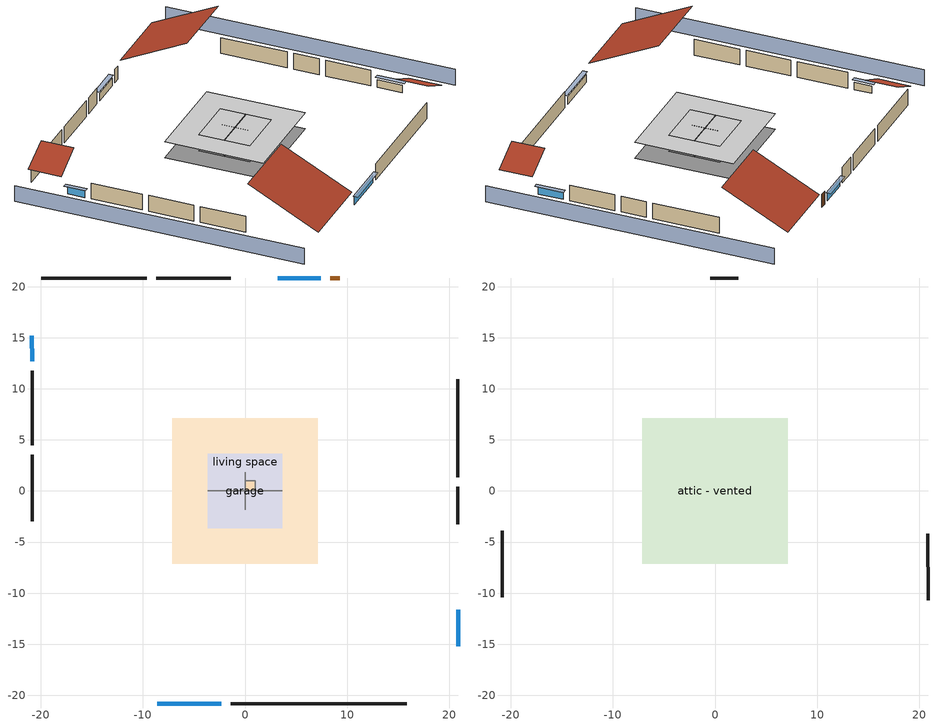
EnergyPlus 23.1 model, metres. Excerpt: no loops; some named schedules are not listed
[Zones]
air source heat pump airloop ret air zone
 floor adiabatic (AdiabaticConst): 0,0 0,1 1,1 1,0 z0
 wall adiabatic (AdiabaticConst): 0,1 0,0 1,0 1,1 0,1 z0:1
 ceiling adiabatic (AdiabaticConst): 1,0 1,1 0,1 0,0 z1
garage
 floor foundation (Slab1 construction): -3.66,-3.66 -3.66,3.66 3.66,3.66 3.66,-3.66 z0
 wall outside (Wall1 construction): -20.84,11.78 -20.84,4.46 z0:2.44
 wall outside (Wall12 construction): 20.84,-3.23 20.84,0.43 z0:2.44
 wall outside (Wall2 construction): -1.39,20.84 -8.7,20.84 z0:2.44
 wall to living space (Wall5 construction Reversed): -3.66,0 3.66,0 z0:2.44
 wall to living space (Wall6 construction Reversed): 0,-1.83 0,1.83 z0:2.44
living space
 floor foundation (Slab2 construction): -7.11,-7.11 -7.11,7.11 7.11,7.11 7.11,-7.11 z0
 wall outside (AdiabaticWallConstruction 1): 9.28,20.84 8.36,20.84 z0:2.03
 wall outside (AdiabaticWallConstruction): -8.59,-20.84 -2.34,-20.84 z0:1.19; -20.84,15.18 -20.84,12.7 / 7.43,20.84 3.21,20.84 z0:1.13; 20.84,-15.18 20.84,-11.62 z0:1.16
 wall outside (Wall3 construction): -1.41,-20.84 15.85,-20.84 z0:2.44
 wall outside (Wall4 construction): -20.84,3.53 -20.84,-2.95 z0:2.44
 wall outside (Wall7 construction): -9.63,20.84 -19.91,20.84 z0:2.44
 wall outside (Wall8 construction): 20.84,1.36 20.84,10.95 z0:2.44
 window (WindowConstruction): -8.59,-20.84 -2.34,-20.84 z0:1.19
 window (WindowConstruction 1): -20.84,15.18 -20.84,12.71 z0:1.13
 window (WindowConstruction 2): 7.43,20.84 3.22,20.84 z0:1.13
 window (WindowConstruction 3): 20.84,-15.18 20.84,-11.62 z0:1.16
 door (Door): 9.28,20.84 8.36,20.84 z0:2.03
attic - vented
 floor to garage (Floor1 construction): -3.66,-3.66 -3.66,3.66 3.66,3.66 3.66,-3.66 z2.44
 floor to living space (Floor2 construction Reversed): -7.11,-7.11 -7.11,7.11 7.11,7.11 7.11,-7.11 z2.44
 wall outside (Wall10 construction): 20.84,-10.69 20.84,-4.16 z0:2.44
 wall outside (Wall11 construction): 2.29,20.84 -0.46,20.84 z0:2.44
 wall outside (Wall9 construction): -20.84,-3.88 -20.84,-10.41 z0:2.44
 roof outside (Roof1 construction): -9.52,-20.84,2.44 -9.52,-10.72,7.5 -20.84,-10.72,7.5 -20.84,-20.84,2.44
 roof outside (Roof2 construction): -20.84,16.11,2.44 -16.61,16.11,4.56 -16.61,20.84,4.56 -20.84,20.84,2.44
 roof outside (Roof3 construction): 20.84,-16.11,2.44 16.61,-16.11,4.56 16.61,-20.84,4.56 20.84,-20.84,2.44
 roof outside (Roof4 construction): 10.2,20.84,2.44 10.2,11.33,7.2 20.84,11.33,7.2 20.84,20.84,2.44
shading: -25.41,20.84 -25.41,-20.84 / 25.41,-20.84 25.41,20.84 z0:2.44; -8.59,-20.84 -2.34,-20.84 z0:1.19; -20.84,15.18 -20.84,12.71 / 7.43,20.84 3.22,20.84 z0:1.13; 20.84,-15.18 20.84,-11.62 z0:1.16; -2.04,-20.84 -8.9,-20.84 -8.9,-21.45 -2.04,-21.45 z1.49; -20.84,12.4 -20.84,15.48 -21.45,15.48 -21.45,12.4 z1.43; 2.91,20.84 7.74,20.84 7.74,21.45 2.91,21.45 z1.43; 20.84,-11.31 20.84,-15.48 21.45,-15.48 21.45,-11.31 z1.46
[Building]
Building 1: Terrain=Suburbs
[Site:Location]
Daytona Beach Intl Ap_FL_USA: Latitude {deg}=29.18; Longitude {deg}=-81.07; Time Zone {hr}=-5; Elevation {m}=9
[Site:GroundTemperature:Deep]
21.2755, 21.2755, 21.2755, 21.2755, 21.2755, 21.2755, 21.2755, 21.2755, 21.2755, 21.2755, 21.2755, 21.2755
[Site:GroundTemperature:Shallow]
18.9457, 17.9216, 17.8396, 18.3256, 20.2764, 22.2181, 23.9015, 24.9679, 25.0585, 24.1912, 22.5507, 20.6686
[Site:WaterMainsTemperature]
Calculation Method=Schedule; Temperature Schedule=mains temperature schedule
[Material] Roughness=Rough; Thermal Absorptance=0.9
Name | Thickness {m} | Conductivity {W/m-K} | Density {kg/m3} | Specific Heat {J/kg-K} | Solar Absorptance | Visible Absorptance
asphalt or fiberglass shingles | 0.00635 | 0.162714 | 1121.4 | 1465.45 | 0.85 | 0.85
ceiling loosefill ins | 0.0846667 | 0.0480833 | 16.02 | 1046.75 | 0.7 | 0.7
ceiling stud and cavity | 0.1397 | 1.39189 | 65.682 | 1177.47 | 0.7 | 0.7
ceiling stud and cavity 1 | 0.1397 | 0.0920385 | 65.682 | 1177.47 | 0.7 | 0.7
concrete 4.0 in. | 0.1016 | 1.803125 | 2242.8 | 837.4 | 0.7 | 0.7
door material | 0.04445 | 0.0612267 | 512.64 | 1214.23 | 0.7 | 0.7
floor covering | 0.0127 | 0.0450781 | 54.468 | 1339.84 | 0.9 | 0.9
furniture material garage 1; furniture material living space 1 | 0.1524 | 0.115458 | 640.8 | 1214.23 | 0.6 | 0.6
gypsum board | 0.0127 | 0.160291 | 801 | 837.4 | 0.6 | 0.6
osb sheathing 0.5 in. | 0.0127 | 0.115458 | 512.64 | 1214.23 | 0.6 | 0.6
osb sheathing 0.5 in. 1; osb sheathing 0.5 in. 2; osb sheathing 0.5 in. 3 | 0.0127 | 0.115458 | 512.64 | 1214.23 | 0.7 | 0.7
roof rigid ins | 0.00281632 | 0.029427 | 32.04 | 1214.23 | 0.7 | 0.7
stucco | 0.0254 | 0.649125 | 1281.6 | 879.27 | 0.5 | 0.5
wall rigid ins | 0.512978 | 0.029427 | 32.04 | 1214.23 | 0.7 | 0.7
wall stud and cavity | 0.1397 | 0.348569 | 139.0536 | 1170.24 | 0.6 | 0.6
wall stud and cavity 1 | 0.1397 | 0.0952874 | 139.0536 | 1170.24 | 0.7 | 0.7
wall stud and cavity 2 | 0.1397 | 0.0983683 | 139.0536 | 1170.24 | 0.7 | 0.7
wall stud and cavity 3 | 0.0889 | 0.380278 | 52.3479 | 1209.89 | 0.7 | 0.7
wall stud and cavity 4 | 0.0889 | 0.391764 | 83.0341 | 1211.67 | 0.7 | 0.7
wood siding; wood siding 1 | 0.0254 | 0.102417 | 544.68 | 1172.36 | 0.7 | 0.7
[Material:NoMass]
Adiabatic: Roughness=Rough; Thermal Resistance {m2-K/W}=176.1; Thermal Absorptance=0.9; Solar Absorptance=0.7; Visible Absorptance=0.7
[WindowMaterial:SimpleGlazingSystem]
WindowMaterial: U-Factor {W/m2-K}=2.78222; Solar Heat Gain Coefficient=0.56
[Construction]
AdiabaticConst: Adiabatic
AdiabaticWallConstruction: wood siding, wall rigid ins, wall stud and cavity 3, gypsum board
AdiabaticWallConstruction 1: wood siding 1, wall rigid ins, wall stud and cavity 3, gypsum board
Door: door material
Floor1 construction: ceiling stud and cavity
Floor2 construction Reversed: gypsum board, ceiling stud and cavity 1, ceiling loosefill ins
furniture construction garage 1: furniture material garage 1
furniture construction living space 1: furniture material living space 1
PartitionWallConstruction: gypsum board, wall stud and cavity 4, gypsum board
Roof1 construction; Roof2 construction; Roof3 construction; Roof4 construction: asphalt or fiberglass shingles, roof rigid ins, osb sheathing 0.5 in.
Slab1 construction: concrete 4.0 in.
Slab2 construction: concrete 4.0 in., floor covering
Wall1 construction; Wall10 construction; Wall11 construction; Wall12 construction; Wall2 construction; Wall9 construction: stucco, osb sheathing 0.5 in. 1, wall stud and cavity
Wall3 construction; Wall4 construction; Wall7 construction; Wall8 construction: stucco, osb sheathing 0.5 in. 1, wall stud and cavity 1, gypsum board
Wall5 construction Reversed: gypsum board, wall stud and cavity 2, osb sheathing 0.5 in. 2
Wall6 construction Reversed: gypsum board, wall stud and cavity 2, osb sheathing 0.5 in. 3
WindowConstruction; WindowConstruction 1; WindowConstruction 2; WindowConstruction 3: WindowMaterial
[Zone] Multiplier=1
Name | Volume {m3} | Part of Total Floor Area
air source heat pump airloop ret air zone | 1 | No
attic - vented | 305.205 | Yes
garage | 130.484 | Yes
living space | 493.619 | Yes
[Space]
Name | Zone | Space Type
air source heat pump airloop ret air space | air source heat pump airloop ret air zone | Plenum Space Type
attic - vented 1 | attic - vented
garage 1 | garage
living space 1 | living space
[SpaceList]
Plenum Space Type: air source heat pump airloop ret air space
[OtherEquipment] Design Level Calculation Method=EquipmentLevel
Name | Fuel Type | Zone or ZoneList or Space or SpaceList | Schedule | Design Level {W} | Fraction Latent | Fraction Radiant | Fraction Lost
air_source_heat_pump_airloop_0_RetCondToRP equip; air_source_heat_pump_airloop_0_RetSensLkToRP equip | None | air source heat pump airloop ret air space | Always On Discrete | 0 | 0 | 0 | 0
air_source_heat_pump_airloop_0_RetLatLkToRP equip | None | air source heat pump airloop ret air space | Always On Discrete | 0 | 1 | 0 | 0
air_source_heat_pump_airloop_0_RetCondToDZ equip; air_source_heat_pump_airloop_0_SupCondToDZ equip; air_source_heat_pump_airloop_0_SupSensLkToDZ equip | None | attic - vented 1 | Always On Discrete | 0 | 0 | 0 | 0
air_source_heat_pump_airloop_0_SupLatLkToDZ equip | None | attic - vented 1 | Always On Discrete | 0 | 1 | 0 | 0
water heater EC adjustment | Electricity | garage 1 | Always On Discrete | 0.01 | 0 | 0 | 1
air_source_heat_pump_airloop_0_SupCondToLv equip; air_source_heat_pump_airloop_0_SupSensLkToLv equip; mech vent house fan sensible load equip | None | living space 1 | Always On Discrete | 0 | 0 | 0 | 0
air_source_heat_pump_airloop_0_SupLatLkToLv equip; mech vent house fan latent load equip | None | living space 1 | Always On Discrete | 0 | 1 | 0 | 0
water latent | None | living space 1 | hot_water_fixtures | 375.18 | 1 | 0 | 0
water sensible | None | living space 1 | hot_water_fixtures | -369.756 | 0 | 0.6 | 0
[ZoneInfiltration:EffectiveLeakageArea] Schedule=Always On Discrete
Name | Zone or Space | Effective Air Leakage Area {cm2} | Stack Coefficient | Wind Coefficient
infil|attic - vented 1 | attic - vented 1 | 8530.74 | 0.000521246 | 4.28621e-05
infil|garage 1 | garage 1 | 407.756 | 0.000129067 | 4.38083e-05
[ZoneMixing] Schedule=Always On Continuous; Design Flow Rate Calculation Method=Flow/Zone; Design Flow Rate {m3/s}=0
Name | Zone or Space | Source Zone or Space
air_source_heat_pump_airloop_0_ZoneMixLvToDZ mix; whole house fan mix | attic - vented | living space
air_source_heat_pump_airloop_0_ZoneMixDZToLv mix | living space | attic - vented
[SurfaceProperty:ExposedFoundationPerimeter] Exposed Perimeter Calculation Method=TotalExposedPerimeter
Name | Total Exposed Perimeter {m}
Slab1 | 18.288
Slab2 | 52.21224
[InternalMass]
Name | Construction | Zone or ZoneList | Space or SpaceList | Surface Area {m2}
furniture mass garage 1 | furniture construction garage 1 | garage | garage 1 | 5.35122
furniture mass living space 1 | furniture construction living space 1 | living space | living space 1 | 80.9743
partition wall mass | PartitionWallConstruction | living space | living space 1 | 202.436
[Lights] Design Level Calculation Method=LightingLevel; Return Air Fraction=0; Fraction Radiant=0.6; Fraction Visible=0.2; Fraction Replaceable=1
Name | Zone or ZoneList or Space or SpaceList | Schedule | Lighting Level {W}
garage lighting | garage 1 | lighting_garage | 50.4137
interior lighting | living space 1 | lighting_interior | 1189.06
[People]
occupants: Zone or ZoneList or Space or SpaceList=living space 1; Number of People Schedule=occupants; Number of People Calculation Method=People; Number of People=5; Fraction Radiant=0.314171; Sensible Heat Fraction=0.56303; Activity Level Schedule=occupants activity schedule; Carbon Dioxide Generation Rate {m3/s-W}=0; Enable ASHRAE 55 Comfort Warnings=No; Mean Radiant Temperature Calculation Type=ZoneAveraged
[ElectricEquipment] Zone or ZoneList or Space or SpaceList=living space 1; Design Level Calculation Method=EquipmentLevel
Name | Schedule | Design Level {W} | Fraction Latent | Fraction Radiant | Fraction Lost
clothes dryer | clothes_dryer | 2580.1 | 0.015 | 0.081 | 0.85
clothes washer | clothes_washer | 141.129 | 0.03 | 0.162 | 0.7
cooking range | cooking_range | 930.907 | 0.08 | 0.432 | 0.2
fridge | fridge | 71.9878 | 0 | 0.6 | 0
mech vent bath fan 0 | mech vent bath fan 0 schedule | 30 | 0 | 0 | 1
mech vent house fan | mech vent house fan schedule | 0 | 0 | 0 | 1
mech vent house fan cfis | mech vent house fan cfis schedule | 0 | 0 | 0 | 0
mech vent range fan 0 | mech vent range fan 0 schedule | 30 | 0 | 0 | 1
misc plug loads | plug_loads_other | 726.734 | 0.021 | 0.558 | 0.049
whole house fan | Always On Discrete | 0 | 0 | 0 | 1
[ZoneInfiltration:DesignFlowRate] Zone or ZoneList or Space or SpaceList=living space 1; Schedule=Always On Discrete; Design Flow Rate Calculation Method=Flow/Zone; Design Flow Rate {m3/s}=0
infil flow; natural vent flow; whole house fan flow
[AirLoopHVAC:ReturnPlenum]
Air Loop HVAC Return Plenum 1: Zone=air source heat pump airloop ret air zone
[Foundation:Kiva] Wall Height Above Grade {m}=0.1016; Wall Depth Below Slab {m}=0.2032
Name | Initial Indoor Air Temperature {C}
Foundation Kiva 1 | 19.5961
Foundation Kiva 2 | 21.1111
[Foundation:Kiva:Settings]
Soil Conductivity {W/m-K}=1.731; Soil Density {kg/m3}=1842.3; Soil Specific Heat {J/kg-K}=418.7; Ground Solar Absorptivity=0.9; Ground Thermal Absorptivity=0.9; Ground Surface Roughness {m}=0.03; Far-Field Width {m}=40; Deep-Ground Boundary Condition=ZeroFlux; Deep-Ground Depth {m}=40; Minimum Cell Dimension {m}=0.2; Maximum Cell Growth Coefficient=3; Simulation Timestep=Timestep
[Exterior:Lights]
exterior lighting: Schedule=exterior lighting schedule; Design Level {W}=75.5506
[EnergyManagementSystem:Sensor] Output:Variable or Output:Meter Index Key=attic - vented
Name | Output:Variable or Output:Meter
air_source_heat_pump_airloop_0_DZ_T_s | Zone Air Temperature
air_source_heat_pump_airloop_0_DZ_W_s | Zone Mean Air Humidity Ratio
[Schedule:Constant]
Name | Hourly Value
Always On Discrete; Always On Continuous; mech vent house fan schedule; mech vent house fan cfis schedule | 1
occupants activity schedule | 117.228
[Schedule:File] File=C:/Users/ylou2/Desktop/resstock-3.1.0/national_baseline/run8/run/in.schedules.csv; Rows to Skip at Top=1; Number of Hours of Data=8760; Column Separator=Comma; Interpolate to Timestep=No; Minutes per Item=60; Adjust Schedule for Daylight Savings=Yes
Name | Column Number
lighting_garage | 3
lighting_interior | 2
occupants | 1
clothes_dryer | 7
clothes_washer | 6
cooking_range | 4
plug_loads_other | 9
hot_water_fixtures | 13
[Schedule:Day:Interval]
fridge allday1; fridge allday12: No, 01:00, 0.610949, 02:00, 0.595675, 03:00, 0.580401, 04:00, 0.565128, 06:00, 0.549854, 07:00, 0.580401, 08:00, 0.610949, 10:00, 0.626223, 12:00, 0.610949, 15:00, 0.641496, 16:00, 0.626223, 17:00, 0.672044, 18:00, 0.733139, 19:00, 0.763686, 20:00, 0.733139, 21:00, 0.717865, 22:00, 0.702591, 23:00, 0.672044, 24:00, 0.626223
fridge allday2: No, 01:00, 0.609489, 02:00, 0.594252, 03:00, 0.579015, 04:00, 0.563777, 06:00, 0.54854, 07:00, 0.579015, 08:00, 0.609489, 10:00, 0.624726, 12:00, 0.609489, 15:00, 0.639964, 16:00, 0.624726, 17:00, 0.670438, 18:00, 0.731387, 19:00, 0.761861, 20:00, 0.731387, 21:00, 0.71615, 22:00, 0.700912, 23:00, 0.670438, 24:00, 0.624726
fridge allday3: No, 01:00, 0.791241, 02:00, 0.77146, 03:00, 0.751679, 04:00, 0.731898, 06:00, 0.712117, 07:00, 0.751679, 08:00, 0.791241, 10:00, 0.811022, 12:00, 0.791241, 15:00, 0.830803, 16:00, 0.811022, 17:00, 0.870365, 18:00, 0.949489, 19:00, 0.989051, 20:00, 0.949489, 21:00, 0.929708, 22:00, 0.909927, 23:00, 0.870365, 24:00, 0.811022
fridge allday6: No, 01:00, 0.8, 02:00, 0.78, 03:00, 0.76, 04:00, 0.74, 06:00, 0.72, 07:00, 0.76, 08:00, 0.8, 10:00, 0.82, 12:00, 0.8, 15:00, 0.84, 16:00, 0.82, 17:00, 0.88, 18:00, 0.96, 19:00, 1, 20:00, 0.96, 21:00, 0.94, 22:00, 0.92, 23:00, 0.88, 24:00, 0.82
fridge allday10: No, 01:00, 0.679562, 02:00, 0.662573, 03:00, 0.645584, 04:00, 0.628595, 06:00, 0.611606, 07:00, 0.645584, 08:00, 0.679562, 10:00, 0.696551, 12:00, 0.679562, 15:00, 0.71354, 16:00, 0.696551, 17:00, 0.747518, 18:00, 0.815474, 19:00, 0.849453, 20:00, 0.815474, 21:00, 0.798485, 22:00, 0.781496, 23:00, 0.747518, 24:00, 0.696551
fridge allday11: No, 01:00, 0.675182, 02:00, 0.658303, 03:00, 0.641423, 04:00, 0.624544, 06:00, 0.607664, 07:00, 0.641423, 08:00, 0.675182, 10:00, 0.692062, 12:00, 0.675182, 15:00, 0.708942, 16:00, 0.692062, 17:00, 0.742701, 18:00, 0.810219, 19:00, 0.843978, 20:00, 0.810219, 21:00, 0.793339, 22:00, 0.77646, 23:00, 0.742701, 24:00, 0.692062
fridge default day; mech vent bath fan 0 schedule default day; mech vent range fan 0 schedule default day; exterior lighting schedule default day: No, 24:00, 0
mech vent bath fan 0 schedule allday1: No, 06:00, 0, 07:00, 1, 24:00, 0
mech vent range fan 0 schedule allday1: No, 12:00, 0, 13:00, 1, 24:00, 0
exterior lighting schedule weekday1: No, 05:00, 0.434959, 06:00, 0.349858, 07:00, 0.330947, 08:00, 0.321491, 09:00, 0.312035, 10:00, 0.264757, 11:00, 0.208024, 12:00, 0.141834, 13:00, 0.113467, 15:00, 0.104012, 16:00, 0.113467, 17:00, 0.179657, 18:00, 0.349858, 19:00, 0.463325, 20:00, 0.614615, 21:00, 0.860461, 22:00, 0.99284, 23:00, 0.860461, 24:00, 0.595704
exterior lighting schedule weekday2: No, 05:00, 0.438095, 06:00, 0.352381, 07:00, 0.333333, 08:00, 0.32381, 09:00, 0.314286, 10:00, 0.266667, 11:00, 0.209524, 12:00, 0.142857, 13:00, 0.114286, 15:00, 0.104762, 16:00, 0.114286, 17:00, 0.180952, 18:00, 0.352381, 19:00, 0.466667, 20:00, 0.619048, 21:00, 0.866667, 22:00, 1, 23:00, 0.866667, 24:00, 0.6
exterior lighting schedule weekday3; exterior lighting schedule weekday5: No, 05:00, 0.346085, 06:00, 0.278373, 07:00, 0.263325, 08:00, 0.255802, 09:00, 0.248278, 10:00, 0.21066, 11:00, 0.165519, 12:00, 0.112854, 13:00, 0.090283, 15:00, 0.0827594, 16:00, 0.090283, 17:00, 0.142948, 18:00, 0.278373, 19:00, 0.368656, 20:00, 0.489033, 21:00, 0.684646, 22:00, 0.789976, 23:00, 0.684646, 24:00, 0.473986
exterior lighting schedule weekday4: No, 05:00, 0.344691, 06:00, 0.277251, 07:00, 0.262265, 08:00, 0.254771, 09:00, 0.247278, 10:00, 0.209812, 11:00, 0.164852, 12:00, 0.112399, 13:00, 0.0899193, 15:00, 0.082426, 16:00, 0.0899193, 17:00, 0.142372, 18:00, 0.277251, 19:00, 0.367171, 20:00, 0.487063, 21:00, 0.681888, 22:00, 0.786794, 23:00, 0.681888, 24:00, 0.472076
exterior lighting schedule weekend1: No, 02:00, 0.434959, 04:00, 0.425503, 05:00, 0.434959, 06:00, 0.425503, 07:00, 0.416047, 08:00, 0.38768, 09:00, 0.340402, 10:00, 0.283669, 11:00, 0.226935, 12:00, 0.15129, 13:00, 0.113467, 15:00, 0.104012, 16:00, 0.113467, 17:00, 0.179657, 18:00, 0.359314, 19:00, 0.45387, 20:00, 0.567337, 21:00, 0.784816, 22:00, 0.926651, 23:00, 0.803728, 24:00, 0.557882
exterior lighting schedule weekend2: No, 02:00, 0.438095, 04:00, 0.428571, 05:00, 0.438095, 06:00, 0.428571, 07:00, 0.419048, 08:00, 0.390476, 09:00, 0.342857, 10:00, 0.285714, 11:00, 0.228571, 12:00, 0.152381, 13:00, 0.114286, 15:00, 0.104762, 16:00, 0.114286, 17:00, 0.180952, 18:00, 0.361905, 19:00, 0.457143, 20:00, 0.571429, 21:00, 0.790476, 22:00, 0.933333, 23:00, 0.809524, 24:00, 0.561905
exterior lighting schedule weekend3; exterior lighting schedule weekend5: No, 02:00, 0.346085, 04:00, 0.338561, 05:00, 0.346085, 06:00, 0.338561, 07:00, 0.331038, 08:00, 0.308467, 09:00, 0.270849, 10:00, 0.225707, 11:00, 0.180566, 12:00, 0.120377, 13:00, 0.090283, 15:00, 0.0827594, 16:00, 0.090283, 17:00, 0.142948, 18:00, 0.285896, 19:00, 0.361132, 20:00, 0.451415, 21:00, 0.624457, 22:00, 0.737311, 23:00, 0.639504, 24:00, 0.443891
exterior lighting schedule weekend4: No, 02:00, 0.344691, 04:00, 0.337197, 05:00, 0.344691, 06:00, 0.337197, 07:00, 0.329704, 08:00, 0.307224, 09:00, 0.269758, 10:00, 0.224798, 11:00, 0.179839, 12:00, 0.119892, 13:00, 0.0899193, 15:00, 0.082426, 16:00, 0.0899193, 17:00, 0.142372, 18:00, 0.284744, 19:00, 0.359677, 20:00, 0.449597, 21:00, 0.621942, 22:00, 0.734341, 23:00, 0.636928, 24:00, 0.442103
[Schedule:Week:Daily]
fridge Week Rule - Jan1-Jan27: fridge allday1, fridge allday1, fridge allday1, fridge allday1, fridge allday1, fridge allday1, fridge allday1, fridge default day, fridge default day, fridge default day, fridge default day, fridge default day
fridge Week Rule - Jan28-Feb3: fridge allday1, fridge allday1, fridge allday1, fridge allday1, fridge allday2, fridge allday2, fridge allday2, fridge default day, fridge default day, fridge default day, fridge default day, fridge default day
fridge Week Rule - Feb4-Feb24: fridge allday2, fridge allday2, fridge allday2, fridge allday2, fridge allday2, fridge allday2, fridge allday2, fridge default day, fridge default day, fridge default day, fridge default day, fridge default day
fridge Week Rule - Feb25-Mar3: fridge allday2, fridge allday2, fridge allday2, fridge allday2, fridge allday3, fridge allday3, fridge allday3, fridge default day, fridge default day, fridge default day, fridge default day, fridge default day
fridge Week Rule - Mar4-May26: fridge allday3, fridge allday3, fridge allday3, fridge allday3, fridge allday3, fridge allday3, fridge allday3, fridge default day, fridge default day, fridge default day, fridge default day, fridge default day
fridge Week Rule - May27-Jun2: fridge allday3, fridge allday3, fridge allday3, fridge allday3, fridge allday3, fridge allday6, fridge allday6, fridge default day, fridge default day, fridge default day, fridge default day, fridge default day
fridge Week Rule - Jun3-Sep29: fridge allday6, fridge allday6, fridge allday6, fridge allday6, fridge allday6, fridge allday6, fridge allday6, fridge default day, fridge default day, fridge default day, fridge default day, fridge default day
fridge Week Rule - Sep30-Oct6: fridge allday6, fridge allday10, fridge allday10, fridge allday10, fridge allday10, fridge allday10, fridge allday10, fridge default day, fridge default day, fridge default day, fridge default day, fridge default day
fridge Week Rule - Oct7-Oct27: fridge allday10, fridge allday10, fridge allday10, fridge allday10, fridge allday10, fridge allday10, fridge allday10, fridge default day, fridge default day, fridge default day, fridge default day, fridge default day
fridge Week Rule - Oct28-Nov3: fridge allday10, fridge allday10, fridge allday10, fridge allday10, fridge allday11, fridge allday11, fridge allday11, fridge default day, fridge default day, fridge default day, fridge default day, fridge default day
fridge Week Rule - Nov4-Nov24: fridge allday11, fridge allday11, fridge allday11, fridge allday11, fridge allday11, fridge allday11, fridge allday11, fridge default day, fridge default day, fridge default day, fridge default day, fridge default day
fridge Week Rule - Nov25-Dec1: fridge allday11, fridge allday11, fridge allday11, fridge allday11, fridge allday11, fridge allday11, fridge allday12, fridge default day, fridge default day, fridge default day, fridge default day, fridge default day
fridge Week Rule - Dec2-Dec31: fridge allday12, fridge allday12, fridge allday12, fridge allday12, fridge allday12, fridge allday12, fridge allday12, fridge default day, fridge default day, fridge default day, fridge default day, fridge default day
mech vent bath fan 0 schedule Week Rule - Jan1-Dec31: mech vent bath fan 0 schedule allday1, mech vent bath fan 0 schedule allday1, mech vent bath fan 0 schedule allday1, mech vent bath fan 0 schedule allday1, mech vent bath fan 0 schedule allday1, mech vent bath fan 0 schedule allday1, mech vent bath fan 0 schedule allday1, mech vent bath fan 0 schedule default day, mech vent bath fan 0 schedule default day, mech vent bath fan 0 schedule default day, mech vent bath fan 0 schedule default day, mech vent bath fan 0 schedule default day
mech vent range fan 0 schedule Week Rule - Jan1-Dec31: mech vent range fan 0 schedule allday1, mech vent range fan 0 schedule allday1, mech vent range fan 0 schedule allday1, mech vent range fan 0 schedule allday1, mech vent range fan 0 schedule allday1, mech vent range fan 0 schedule allday1, mech vent range fan 0 schedule allday1, mech vent range fan 0 schedule default day, mech vent range fan 0 schedule default day, mech vent range fan 0 schedule default day, mech vent range fan 0 schedule default day, mech vent range fan 0 schedule default day
exterior lighting schedule Week Rule - Jan1-Jan6: exterior lighting schedule weekday1, exterior lighting schedule weekday1, exterior lighting schedule weekday1, exterior lighting schedule weekday1, exterior lighting schedule weekday1, exterior lighting schedule weekday1, exterior lighting schedule weekend1, exterior lighting schedule default day, exterior lighting schedule default day, exterior lighting schedule default day, exterior lighting schedule default day, exterior lighting schedule default day
exterior lighting schedule Week Rule - Jan7-Jan27: exterior lighting schedule weekend1, exterior lighting schedule weekday1, exterior lighting schedule weekday1, exterior lighting schedule weekday1, exterior lighting schedule weekday1, exterior lighting schedule weekday1, exterior lighting schedule weekend1, exterior lighting schedule default day, exterior lighting schedule default day, exterior lighting schedule default day, exterior lighting schedule default day, exterior lighting schedule default day
exterior lighting schedule Week Rule - Jan28-Feb3: exterior lighting schedule weekend1, exterior lighting schedule weekday1, exterior lighting schedule weekday1, exterior lighting schedule weekday1, exterior lighting schedule weekday2, exterior lighting schedule weekday2, exterior lighting schedule weekend2, exterior lighting schedule default day, exterior lighting schedule default day, exterior lighting schedule default day, exterior lighting schedule default day, exterior lighting schedule default day
exterior lighting schedule Week Rule - Feb4-Feb24: exterior lighting schedule weekend2, exterior lighting schedule weekday2, exterior lighting schedule weekday2, exterior lighting schedule weekday2, exterior lighting schedule weekday2, exterior lighting schedule weekday2, exterior lighting schedule weekend2, exterior lighting schedule default day, exterior lighting schedule default day, exterior lighting schedule default day, exterior lighting schedule default day, exterior lighting schedule default day
exterior lighting schedule Week Rule - Feb25-Mar3: exterior lighting schedule weekend2, exterior lighting schedule weekday2, exterior lighting schedule weekday2, exterior lighting schedule weekday2, exterior lighting schedule weekday3, exterior lighting schedule weekday3, exterior lighting schedule weekend3, exterior lighting schedule default day, exterior lighting schedule default day, exterior lighting schedule default day, exterior lighting schedule default day, exterior lighting schedule default day
exterior lighting schedule Week Rule - Mar4-Mar31: exterior lighting schedule weekend3, exterior lighting schedule weekday3, exterior lighting schedule weekday3, exterior lighting schedule weekday3, exterior lighting schedule weekday3, exterior lighting schedule weekday3, exterior lighting schedule weekend3, exterior lighting schedule default day, exterior lighting schedule default day, exterior lighting schedule default day, exterior lighting schedule default day, exterior lighting schedule default day
exterior lighting schedule Week Rule - Apr1-Apr28: exterior lighting schedule weekend4, exterior lighting schedule weekday4, exterior lighting schedule weekday4, exterior lighting schedule weekday4, exterior lighting schedule weekday4, exterior lighting schedule weekday4, exterior lighting schedule weekend4, exterior lighting schedule default day, exterior lighting schedule default day, exterior lighting schedule default day, exterior lighting schedule default day, exterior lighting schedule default day
exterior lighting schedule Week Rule - Apr29-May5: exterior lighting schedule weekend4, exterior lighting schedule weekday4, exterior lighting schedule weekday5, exterior lighting schedule weekday5, exterior lighting schedule weekday5, exterior lighting schedule weekday5, exterior lighting schedule weekend5, exterior lighting schedule default day, exterior lighting schedule default day, exterior lighting schedule default day, exterior lighting schedule default day, exterior lighting schedule default day
exterior lighting schedule Week Rule - May6-May26: exterior lighting schedule weekend5, exterior lighting schedule weekday5, exterior lighting schedule weekday5, exterior lighting schedule weekday5, exterior lighting schedule weekday5, exterior lighting schedule weekday5, exterior lighting schedule weekend5, exterior lighting schedule default day, exterior lighting schedule default day, exterior lighting schedule default day, exterior lighting schedule default day, exterior lighting schedule default day
exterior lighting schedule Week Rule - May27-Jun2: exterior lighting schedule weekend5, exterior lighting schedule weekday5, exterior lighting schedule weekday5, exterior lighting schedule weekday5, exterior lighting schedule weekday5, exterior lighting schedule weekday6, exterior lighting schedule weekend6, exterior lighting schedule default day, exterior lighting schedule default day, exterior lighting schedule default day, exterior lighting schedule default day, exterior lighting schedule default day
exterior lighting schedule Week Rule - Jun3-Jun30: exterior lighting schedule weekend6, exterior lighting schedule weekday6, exterior lighting schedule weekday6, exterior lighting schedule weekday6, exterior lighting schedule weekday6, exterior lighting schedule weekday6, exterior lighting schedule weekend6, exterior lighting schedule default day, exterior lighting schedule default day, exterior lighting schedule default day, exterior lighting schedule default day, exterior lighting schedule default day
exterior lighting schedule Week Rule - Jul1-Aug25: exterior lighting schedule weekend7, exterior lighting schedule weekday7, exterior lighting schedule weekday7, exterior lighting schedule weekday7, exterior lighting schedule weekday7, exterior lighting schedule weekday7, exterior lighting schedule weekend7, exterior lighting schedule default day, exterior lighting schedule default day, exterior lighting schedule default day, exterior lighting schedule default day, exterior lighting schedule default day
exterior lighting schedule Week Rule - Aug26-Sep1: exterior lighting schedule weekend7, exterior lighting schedule weekday7, exterior lighting schedule weekday7, exterior lighting schedule weekday7, exterior lighting schedule weekday7, exterior lighting schedule weekday7, exterior lighting schedule weekend9, exterior lighting schedule default day, exterior lighting schedule default day, exterior lighting schedule default day, exterior lighting schedule default day, exterior lighting schedule default day
exterior lighting schedule Week Rule - Sep2-Sep29: exterior lighting schedule weekend9, exterior lighting schedule weekday9, exterior lighting schedule weekday9, exterior lighting schedule weekday9, exterior lighting schedule weekday9, exterior lighting schedule weekday9, exterior lighting schedule weekend9, exterior lighting schedule default day, exterior lighting schedule default day, exterior lighting schedule default day, exterior lighting schedule default day, exterior lighting schedule default day
exterior lighting schedule Week Rule - Sep30-Oct6: exterior lighting schedule weekend9, exterior lighting schedule weekday10, exterior lighting schedule weekday10, exterior lighting schedule weekday10, exterior lighting schedule weekday10, exterior lighting schedule weekday10, exterior lighting schedule weekend10, exterior lighting schedule default day, exterior lighting schedule default day, exterior lighting schedule default day, exterior lighting schedule default day, exterior lighting schedule default day
exterior lighting schedule Week Rule - Oct7-Oct27: exterior lighting schedule weekend10, exterior lighting schedule weekday10, exterior lighting schedule weekday10, exterior lighting schedule weekday10, exterior lighting schedule weekday10, exterior lighting schedule weekday10, exterior lighting schedule weekend10, exterior lighting schedule default day, exterior lighting schedule default day, exterior lighting schedule default day, exterior lighting schedule default day, exterior lighting schedule default day
exterior lighting schedule Week Rule - Oct28-Nov3: exterior lighting schedule weekend10, exterior lighting schedule weekday10, exterior lighting schedule weekday10, exterior lighting schedule weekday10, exterior lighting schedule weekday11, exterior lighting schedule weekday11, exterior lighting schedule weekend11, exterior lighting schedule default day, exterior lighting schedule default day, exterior lighting schedule default day, exterior lighting schedule default day, exterior lighting schedule default day
exterior lighting schedule Week Rule - Nov4-Nov24: exterior lighting schedule weekend11, exterior lighting schedule weekday11, exterior lighting schedule weekday11, exterior lighting schedule weekday11, exterior lighting schedule weekday11, exterior lighting schedule weekday11, exterior lighting schedule weekend11, exterior lighting schedule default day, exterior lighting schedule default day, exterior lighting schedule default day, exterior lighting schedule default day, exterior lighting schedule default day
exterior lighting schedule Week Rule - Nov25-Dec1: exterior lighting schedule weekend11, exterior lighting schedule weekday11, exterior lighting schedule weekday11, exterior lighting schedule weekday11, exterior lighting schedule weekday11, exterior lighting schedule weekday11, exterior lighting schedule weekend12, exterior lighting schedule default day, exterior lighting schedule default day, exterior lighting schedule default day, exterior lighting schedule default day, exterior lighting schedule default day
exterior lighting schedule Week Rule - Dec2-Dec31: exterior lighting schedule weekend12, exterior lighting schedule weekday12, exterior lighting schedule weekday12, exterior lighting schedule weekday12, exterior lighting schedule weekday12, exterior lighting schedule weekday12, exterior lighting schedule weekend12, exterior lighting schedule default day, exterior lighting schedule default day, exterior lighting schedule default day, exterior lighting schedule default day, exterior lighting schedule default day
[Schedule:Year]
fridge: fridge Week Rule - Jan1-Jan27, 1, 1, 1, 27, fridge Week Rule - Jan28-Feb3, 1, 28, 2, 3, fridge Week Rule - Feb4-Feb24, 2, 4, 2, 24, fridge Week Rule - Feb25-Mar3, 2, 25, 3, 3, fridge Week Rule - Mar4-May26, 3, 4, 5, 26, fridge Week Rule - May27-Jun2, 5, 27, 6, 2, fridge Week Rule - Jun3-Sep29, 6, 3, 9, 29, fridge Week Rule - Sep30-Oct6, 9, 30, 10, 6, fridge Week Rule - Oct7-Oct27, 10, 7, 10, 27, fridge Week Rule - Oct28-Nov3, 10, 28, 11, 3, fridge Week Rule - Nov4-Nov24, 11, 4, 11, 24, fridge Week Rule - Nov25-Dec1, 11, 25, 12, 1, fridge Week Rule - Dec2-Dec31, 12, 2, 12, 31
mech vent bath fan 0 schedule: mech vent bath fan 0 schedule Week Rule - Jan1-Dec31, 1, 1, 12, 31
mech vent range fan 0 schedule: mech vent range fan 0 schedule Week Rule - Jan1-Dec31, 1, 1, 12, 31
exterior lighting schedule: exterior lighting schedule Week Rule - Jan1-Jan6, 1, 1, 1, 6, exterior lighting schedule Week Rule - Jan7-Jan27, 1, 7, 1, 27, exterior lighting schedule Week Rule - Jan28-Feb3, 1, 28, 2, 3, exterior lighting schedule Week Rule - Feb4-Feb24, 2, 4, 2, 24, exterior lighting schedule Week Rule - Feb25-Mar3, 2, 25, 3, 3, exterior lighting schedule Week Rule - Mar4-Mar31, 3, 4, 3, 31, exterior lighting schedule Week Rule - Apr1-Apr28, 4, 1, 4, 28, exterior lighting schedule Week Rule - Apr29-May5, 4, 29, 5, 5, exterior lighting schedule Week Rule - May6-May26, 5, 6, 5, 26, exterior lighting schedule Week Rule - May27-Jun2, 5, 27, 6, 2, exterior lighting schedule Week Rule - Jun3-Jun30, 6, 3, 6, 30, exterior lighting schedule Week Rule - Jul1-Aug25, 7, 1, 8, 25, exterior lighting schedule Week Rule - Aug26-Sep1, 8, 26, 9, 1, exterior lighting schedule Week Rule - Sep2-Sep29, 9, 2, 9, 29, exterior lighting schedule Week Rule - Sep30-Oct6, 9, 30, 10, 6, exterior lighting schedule Week Rule - Oct7-Oct27, 10, 7, 10, 27, exterior lighting schedule Week Rule - Oct28-Nov3, 10, 28, 11, 3, exterior lighting schedule Week Rule - Nov4-Nov24, 11, 4, 11, 24, exterior lighting schedule Week Rule - Nov25-Dec1, 11, 25, 12, 1, exterior lighting schedule Week Rule - Dec2-Dec31, 12, 2, 12, 31
[Schedule:Compact]
mains temperature schedule: Through: 01/01, For: AllDays, Until: 24:00, 20.505, Through: 01/02, For: AllDays, Until: 24:00, 20.4767, Through: 01/03, For: AllDays, Until: 24:00, 20.4494, Through: 01/04, For: AllDays, Until: 24:00, 20.4233, Through: 01/05, For: AllDays, Until: 24:00, 20.3989, Through: 01/06, For: AllDays, Until: 24:00, 20.375, Through: 01/07, For: AllDays, Until: 24:00, 20.3528, Through: 01/08, For: AllDays, Until: 24:00, 20.3317, Through: 01/09, For: AllDays, Until: 24:00, 20.3122, Through: 01/10, For: AllDays, Until: 24:00, 20.2933, Through: 01/11, For: AllDays, Until: 24:00, 20.2761, Through: 01/12, For: AllDays, Until: 24:00, 20.2606, Through: 01/13, For: AllDays, Until: 24:00, 20.2456, Through: 01/14, For: AllDays, Until: 24:00, 20.2322, Through: 01/15, For: AllDays, Until: 24:00, 20.2206, Through: 01/16, For: AllDays, Until: 24:00, 20.2094, Through: 01/17, For: AllDays, Until: 24:00, 20.2, Through: 01/18, For: AllDays, Until: 24:00, 20.1922, Through: 01/19, For: AllDays, Until: 24:00, 20.185, Through: 01/20, For: AllDays, Until: 24:00, 20.1794, Through: 01/21, For: AllDays, Until: 24:00, 20.1756, Through: 01/22, For: AllDays, Until: 24:00, 20.1728, Through: 01/23, For: AllDays, Until: 24:00, 20.1711, Through: 01/24, For: AllDays, Until: 24:00, 20.1706, Through: 01/25, For: AllDays, Until: 24:00, 20.1717, Through: 01/26, For: AllDays, Until: 24:00, 20.1739, Through: 01/27, For: AllDays, Until: 24:00, 20.1778, Through: 01/28, For: AllDays, Until: 24:00, 20.1828, Through: 01/29, For: AllDays, Until: 24:00, 20.1889, Through: 01/30, For: AllDays, Until: 24:00, 20.1967, Through: 01/31, For: AllDays, Until: 24:00, 20.2056, Through: 02/01, For: AllDays, Until: 24:00, 20.2161, Through: 02/02, For: AllDays, Until: 24:00, 20.2272, Through: 02/03, For: AllDays, Until: 24:00, 20.24, Through: 02/04, For: AllDays, Until: 24:00, 20.2544, Through: 02/05, For: AllDays, Until: 24:00, 20.2694, Through: 02/06, For: AllDays, Until: 24:00, 20.2861, Through: 02/07, For: AllDays, Until: 24:00, 20.3044, Through: 02/08, For: AllDays, Until: 24:00, 20.3233, Through: 02/09, For: AllDays, Until: 24:00, 20.3439, Through: 02/10, For: AllDays, Until: 24:00, 20.3661, Through: 02/11, For: AllDays, Until: 24:00, 20.3889, Through: 02/12, For: AllDays, Until: 24:00, 20.4133, Through: 02/13, For: AllDays, Until: 24:00, 20.4389, Through: 02/14, For: AllDays, Until: 24:00, 20.4656, Through: 02/15, For: AllDays, Until: 24:00, 20.4933, Through: 02/16, For: AllDays, Until: 24:00, 20.5228, Through: 02/17, For: AllDays, Until: 24:00, 20.5528, Through: 02/18, For: AllDays, Until: 24:00, 20.5844, Through: 02/19, For: AllDays, Until: 24:00, 20.6172, Through: 02/20, For: AllDays, Until: 24:00, 20.6517, Through: 02/21, For: AllDays, Until: 24:00, 20.6867, Through: 02/22, For: AllDays, Until: 24:00, 20.7228, Through: 02/23, For: AllDays, Until: 24:00, 20.7606, Through: 02/24, For: AllDays, Until: 24:00, 20.7989, Through: 02/25, For: AllDays, Until: 24:00, 20.8389, Through: 02/26, For: AllDays, Until: 24:00, 20.8794, Through: 02/27, For: AllDays, Until: 24:00, 20.9217, Through: 02/28, For: AllDays, Until: 24:00, 20.9644, Through: 03/01, For: AllDays, Until: 24:00, 21.0089, Through: 03/02, For: AllDays, Until: 24:00, 21.0539, Through: 03/03, For: AllDays, Until: 24:00, 21.1, Through: 03/04, For: AllDays, Until: 24:00, 21.1472, Through: 03/05, For: AllDays, Until: 24:00, 21.1956, Through: 03/06, For: AllDays, Until: 24:00, 21.245, Through: 03/07, For: AllDays, Until: 24:00, 21.2956, Through: 03/08, For: AllDays, Until: 24:00, 21.3467, Through: 03/09, For: AllDays, Until: 24:00, 21.3989, Through: 03/10, For: AllDays, Until: 24:00, 21.4522, Through: 03/11, For: AllDays, Until: 24:00, 21.5061, Through: 03/12, For: AllDays, Until: 24:00, 21.5611, Through: 03/13, For: AllDays, Until: 24:00, 21.6172, Through: 03/14, For: AllDays, Until: 24:00, 21.6744, Through: 03/15, For: AllDays, Until: 24:00, 21.7317, Through: 03/16, For: AllDays, Until: 24:00, 21.7906, Through: 03/17, For: AllDays, Until: 24:00, 21.85, Through: 03/18, For: AllDays, Until: 24:00, 21.91, Through: 03/19, For: AllDays, Until: 24:00, 21.9711, Through: 03/20, For: AllDays, Until: 24:00, 22.0328, Through: 03/21, For: AllDays, Until: 24:00, 22.0956, Through: 03/22, For: AllDays, Until: 24:00, 22.1589, Through: 03/23, For: AllDays, Until: 24:00, 22.2228, Through: 03/24, For: AllDays, Until: 24:00, 22.2878, Through: 03/25, For: AllDays, Until: 24:00, 22.3533, Through: 03/26, For: AllDays, Until: 24:00, 22.4194, Through: 03/27, For: AllDays, Until: 24:00, 22.4861, Through: 03/28, For: AllDays, Until: 24:00, 22.5533, Through: 03/29, For: AllDays, Until: 24:00, 22.6211, Through: 03/30, For: AllDays, Until: 24:00, 22.69, Through: 03/31, For: AllDays, Until: 24:00, 22.7589, Through: 04/01, For: AllDays, Until: 24:00, 22.8289, Through: 04/02, For: AllDays, Until: 24:00, 22.8989, Through: 04/03, For: AllDays, Until: 24:00, 22.97, Through: 04/04, For: AllDays, Until: 24:00, 23.0411, Through: 04/05, For: AllDays, Until: 24:00, 23.1128, Through: 04/06, For: AllDays, Until: 24:00, 23.185, Through: 04/07, For: AllDays, Until: 24:00, 23.2572, Through: 04/08, For: AllDays, Until: 24:00, 23.33, Through: 04/09, For: AllDays, Until: 24:00, 23.4033, Through: 04/10, For: AllDays, Until: 24:00, 23.4772, Through: 04/11, For: AllDays, Until: 24:00, 23.5511, Through: 04/12, For: AllDays, Until: 24:00, 23.6256, Through: 04/13, For: AllDays, Until: 24:00, 23.7, Through: 04/14, For: AllDays, Until: 24:00, 23.775, Through: 04/15, For: AllDays, Until: 24:00, 23.85, Through: 04/16, For: AllDays, Until: 24:00, 23.9256, Through: 04/17, For: AllDays, Until: 24:00, 24.0011, Through: 04/18, For: AllDays, Until: 24:00, 24.0767, Through: 04/19, For: AllDays, Until: 24:00, 24.1528, Through: 04/20, For: AllDays, Until: 24:00, 24.2289, Through: 04/21, For: AllDays, Until: 24:00, 24.305, Through: 04/22, For: AllDays, Until: 24:00, 24.3811, Through: 04/23, For: AllDays, Until: 24:00, 24.4578, Through: 04/24, For: AllDays, Until: 24:00, 24.5339, Through: 04/25, For: AllDays, Until: 24:00, 24.61, Through: 04/26, For: AllDays, Until: 24:00, 24.6867, Through: 04/27, For: AllDays, Until: 24:00, 24.7628, Through: 04/28, For: AllDays, Until: 24:00, 24.8394, Through: 04/29, For: AllDays, Until: 24:00, 24.9156, Through: 04/30, For: AllDays, Until: 24:00, 24.9917, Through: 05/01, For: AllDays, Until: 24:00, 25.0678, Through: 05/02, For: AllDays, Until: 24:00, 25.1433, Through: 05/03, For: AllDays, Until: 24:00, 25.2194, Through: 05/04, For: AllDays, Until: 24:00, 25.295, Through: 05/05, For: AllDays, Until: 24:00, 25.37, Through: 05/06, For: AllDays, Until: 24:00, 25.4456, Through: 05/07, For: AllDays, Until: 24:00, 25.52, Through: 05/08, For: AllDays, Until: 24:00, 25.595, Through: 05/09, For: AllDays, Until: 24:00, 25.6689, Through: 05/10, For: AllDays, Until: 24:00, 25.7433, Through: 05/11, For: AllDays, Until: 24:00, 25.8167, Through: 05/12, For: AllDays, Until: 24:00, 25.89, Through: 05/13, For: AllDays, Until: 24:00, 25.9633, Through: 05/14, For: AllDays, Until: 24:00, 26.0356, Through: 05/15, For: AllDays, Until: 24:00, 26.1078, Through: 05/16, For: AllDays, Until: 24:00, 26.1794, Through: 05/17, For: AllDays, Until: 24:00, 26.2506, Through: 05/18, For: AllDays, Until: 24:00, 26.3211, Through: 05/19, For: AllDays, Until: 24:00, 26.3917, Through: 05/20, For: AllDays, Until: 24:00, 26.4611, Through: 05/21, For: AllDays, Until: 24:00, 26.5306, Through: 05/22, For: AllDays, Until: 24:00, 26.5989, Through: 05/23, For: AllDays, Until: 24:00, 26.6667, Through: 05/24, For: AllDays, Until: 24:00, 26.7344, Through: 05/25, For: AllDays, Until: 24:00, 26.8011, Through: 05/26, For: AllDays, Until: 24:00, 26.8672, Through: 05/27, For: AllDays, Until: 24:00, 26.9322, Through: 05/28, For: AllDays, Until: 24:00, 26.9972, Through: 05/29, For: AllDays, Until: 24:00, 27.0611, Through: 05/30, For: AllDays, Until: 24:00, 27.1244, Through: 05/31, For: AllDays, Until: 24:00, 27.1872, Through: 06/01, For: AllDays, Until: 24:00, 27.2489, Through: 06/02, For: AllDays, Until: 24:00, 27.31, Through: 06/03, For: AllDays, Until: 24:00, 27.37, Through: 06/04, For: AllDays, Until: 24:00, 27.4294, Through: 06/05, For: AllDays, Until: 24:00, 27.4878, Through: 06/06, For: AllDays, Until: 24:00, 27.5456, Through: 06/07, For: AllDays, Until: 24:00, 27.6022, Through: 06/08, For: AllDays, Until: 24:00, 27.6583, Through: 06/09, For: AllDays, Until: 24:00, 27.7133, Through: 06/10, For: AllDays, Until: 24:00, 27.7678, Through: 06/11, For: AllDays, Until: 24:00, 27.8206, Through: 06/12, For: AllDays, Until: 24:00, 27.8728, Through: 06/13, For: AllDays, Until: 24:00, 27.9244, Through: 06/14, For: AllDays, Until: 24:00, 27.9744, Through: 06/15, For: AllDays, Until: 24:00, 28.0239, Through: 06/16, For: AllDays, Until: 24:00, 28.0722, Through: 06/17, For: AllDays, Until: 24:00, 28.1194, Through: 06/18, For: AllDays, Until: 24:00, 28.1656, Through: 06/19, For: AllDays, Until: 24:00, 28.2106, Through: 06/20, For: AllDays, Until: 24:00, 28.255, Through: 06/21, For: AllDays, Until: 24:00, 28.2978, Through: 06/22, For: AllDays, Until: 24:00, 28.3394, Through: 06/23, For: AllDays, Until: 24:00, 28.3806, Through: 06/24, For: AllDays, Until: 24:00, 28.42, Through: 06/25, For: AllDays, Until: 24:00, 28.4589, Through: 06/26, For: AllDays, Until: 24:00, 28.4961, Through: 06/27, For: AllDays, Until: 24:00, 28.5322, Through: 06/28, For: AllDays, Until: 24:00, 28.5678, Through: 06/29, For: AllDays, Until: 24:00, 28.6017, Through: 06/30, For: AllDays, Until: 24:00, 28.6344, Through: 07/01, For: AllDays, Until: 24:00, 28.6661, Through: 07/02, For: AllDays, Until: 24:00, 28.6961, Through: 07/03, For: AllDays, Until: 24:00, 28.7256, Through: 07/04, For: AllDays, Until: 24:00, 28.7533, Through: 07/05, For: AllDays, Until: 24:00, 28.78, Through: 07/06, For: AllDays, Until: 24:00, 28.8056, Through: 07/07, For: AllDays, Until: 24:00, 28.83, Through: 07/08, For: AllDays, Until: 24:00, 28.8528, Through: 07/09, For: AllDays, Until: 24:00, 28.8744, Through: 07/10, For: AllDays, Until: 24:00, 28.895, Through: 07/11, For: AllDays, Until: 24:00, 28.9139, Through: 07/12, For: AllDays, Until: 24:00, 28.9322, Through: 07/13, For: AllDays, Until: 24:00, 28.9489, Through: 07/14, For: AllDays, Until: 24:00, 28.9639, Through: 07/15, For: AllDays, Until: 24:00, 28.9778, Through: 07/16, For: AllDays, Until: 24:00, 28.9906, Through: 07/17, For: AllDays, Until: 24:00, 29.0022, Through: 07/18, For: AllDays, Until: 24:00, 29.0122, Through: 07/19, For: AllDays, Until: 24:00, 29.0211, Through: 07/20, For: AllDays, Until: 24:00, 29.0289, Through: 07/21, For: AllDays, Until: 24:00, 29.035, Through: 07/22, For: AllDays, Until: 24:00, 29.04, Through: 07/23, For: AllDays, Until: 24:00, 29.0439, Through: 07/24, For: AllDays, Until: 24:00, 29.0461, Through: 07/25, For: AllDays, Until: 24:00, 29.0472, Through: 07/26, For: AllDays, Until: 24:00, 29.0467, Through: 07/27, For: AllDays, Until: 24:00, 29.045, Through: 07/28, For: AllDays, Until: 24:00, 29.0422, Through: 07/29, For: AllDays, Until: 24:00, 29.0378, Through: 07/30, For: AllDays, Until: 24:00, 29.0322, Through: 07/31, For: AllDays, Until: 24:00, 29.0256, Through: 08/01, For: AllDays, Until: 24:00, 29.0172, Through: 08/02, For: AllDays, Until: 24:00, 29.0078, Through: 08/03, For: AllDays, Until: 24:00, 28.9967, Through: 08/04, For: AllDays, Until: 24:00, 28.985, Through: 08/05, For: AllDays, Until: 24:00, 28.9717, Through: 08/06, For: AllDays, Until: 24:00, 28.9567, Through: 08/07, For: AllDays, Until: 24:00, 28.9406, Through: 08/08, For: AllDays, Until: 24:00, 28.9233, Through: 08/09, For: AllDays, Until: 24:00, 28.905, Through: 08/10, For: AllDays, Until: 24:00, 28.885, Through: 08/11, For: AllDays, Until: 24:00, 28.8639, Through: 08/12, For: AllDays, Until: 24:00, 28.8417, Through: 08/13, For: AllDays, Until: 24:00, 28.8183, Through: 08/14, For: AllDays, Until: 24:00, 28.7933, Through: 08/15, For: AllDays, Until: 24:00, 28.7672, Through: 08/16, For: AllDays, Until: 24:00, 28.74, Through: 08/17, For: AllDays, Until: 24:00, 28.7117, Through: 08/18, For: AllDays, Until: 24:00, 28.6817, Through: 08/19, For: AllDays, Until: 24:00, 28.6511, Through: 08/20, For: AllDays, Until: 24:00, 28.6189, Through: 08/21, For: AllDays, Until: 24:00, 28.5856, Through: 08/22, For: AllDays, Until: 24:00, 28.5511, Through: 08/23, For: AllDays, Until: 24:00, 28.515, Through: 08/24, For: AllDays, Until: 24:00, 28.4783, Through: 08/25, For: AllDays, Until: 24:00, 28.4406, Through: 08/26, For: AllDays, Until: 24:00, 28.4011, Through: 08/27, For: AllDays, Until: 24:00, 28.3611, Through: 08/28, For: AllDays, Until: 24:00, 28.3194, Through: 08/29, For: AllDays, Until: 24:00, 28.2772, Through: 08/30, For: AllDays, Until: 24:00, 28.2339, Through: 08/31, For: AllDays, Until: 24:00, 28.1889, Through: 09/01, For: AllDays, Until: 24:00, 28.1433, Through: 09/02, For: AllDays, Until: 24:00, 28.0967, Through: 09/03, For: AllDays, Until: 24:00, 28.0489, Through: 09/04, For: AllDays, Until: 24:00, 28, Through: 09/05, For: AllDays, Until: 24:00, 27.9506, Through: 09/06, For: AllDays, Until: 24:00, 27.8994, Through: 09/07, For: AllDays, Until: 24:00, 27.8478, Through: 09/08, For: AllDays, Until: 24:00, 27.7956, Through: 09/09, For: AllDays, Until: 24:00, 27.7417, Through: 09/10, For: AllDays, Until: 24:00, 27.6872, Through: 09/11, For: AllDays, Until: 24:00, 27.6317, Through: 09/12, For: AllDays, Until: 24:00, 27.575, Through: 09/13, For: AllDays, Until: 24:00, 27.5178, Through: 09/14, For: AllDays, Until: 24:00, 27.46, Through: 09/15, For: AllDays, Until: 24:00, 27.4011, Through: 09/16, For: AllDays, Until: 24:00, 27.3411, Through: 09/17, For: AllDays, Until: 24:00, 27.2806, Through: 09/18, For: AllDays, Until: 24:00, 27.2194, Through: 09/19, For: AllDays, Until: 24:00, 27.1572, Through: 09/20, For: AllDays, Until: 24:00, 27.0939, Through: 09/21, For: AllDays, Until: 24:00, 27.0306, Through: 09/22, For: AllDays, Until: 24:00, 26.9661, Through: 09/23, For: AllDays, Until: 24:00, 26.9011, Through: 09/24, For: AllDays, Until: 24:00, 26.8356, Through: 09/25, For: AllDays, Until: 24:00, 26.7689, Through: 09/26, For: AllDays, Until: 24:00, 26.7017, Through: 09/27, For: AllDays, Until: 24:00, 26.6344, Through: 09/28, For: AllDays, Until: 24:00, 26.5661, Through: 09/29, For: AllDays, Until: 24:00, 26.4972, Through: 09/30, For: AllDays, Until: 24:00, 26.4278, Through: 10/01, For: AllDays, Until: 24:00, 26.3578, Through: 10/02, For: AllDays, Until: 24:00, 26.2872, Through: 10/03, For: AllDays, Until: 24:00, 26.2167, Through: 10/04, For: AllDays, Until: 24:00, 26.145, Through: 10/05, For: AllDays, Until: 24:00, 26.0733, Through: 10/06, For: AllDays, Until: 24:00, 26.0006, Through: 10/07, For: AllDays, Until: 24:00, 25.9283, Through: 10/08, For: AllDays, Until: 24:00, 25.855, Through: 10/09, For: AllDays, Until: 24:00, 25.7817, Through: 10/10, For: AllDays, Until: 24:00, 25.7078, Through: 10/11, For: AllDays, Until: 24:00, 25.6333, Through: 10/12, For: AllDays, Until: 24:00, 25.5589, Through: 10/13, For: AllDays, Until: 24:00, 25.4844, Through: 10/14, For: AllDays, Until: 24:00, 25.4094, Through: 10/15, For: AllDays, Until: 24:00, 25.3339, Through: 10/16, For: AllDays, Until: 24:00, 25.2583, Through: 10/17, For: AllDays, Until: 24:00, 25.1828, Through: 10/18, For: AllDays, Until: 24:00, 25.1072, Through: 10/19, For: AllDays, Until: 24:00, 25.0311, Through: 10/20, For: AllDays, Until: 24:00, 24.955, Through: 10/21, For: AllDays, Until: 24:00, 24.8789, Through: 10/22, For: AllDays, Until: 24:00, 24.8028, Through: 10/23, For: AllDays, Until: 24:00, 24.7261, Through: 10/24, For: AllDays, Until: 24:00, 24.65, Through: 10/25, For: AllDays, Until: 24:00, 24.5733, Through: 10/26, For: AllDays, Until: 24:00, 24.4972, Through: 10/27, For: AllDays, Until: 24:00, 24.4211, Through: 10/28, For: AllDays, Until: 24:00, 24.3444, Through: 10/29, For: AllDays, Until: 24:00, 24.2683, Through: 10/30, For: AllDays, Until: 24:00, 24.1922, Through: 10/31, For: AllDays, Until: 24:00, 24.1161, Through: 11/01, For: AllDays, Until: 24:00, 24.0406, Through: 11/02, For: AllDays, Until: 24:00, 23.965, Through: 11/03, For: AllDays, Until: 24:00, 23.8894, Through: 11/04, For: AllDays, Until: 24:00, 23.8139, Through: 11/05, For: AllDays, Until: 24:00, 23.7389, Through: 11/06, For: AllDays, Until: 24:00, 23.6644, Through: 11/07, For: AllDays, Until: 24:00, 23.59, Through: 11/08, For: AllDays, Until: 24:00, 23.5156, Through: 11/09, For: AllDays, Until: 24:00, 23.4417, Through: 11/10, For: AllDays, Until: 24:00, 23.3683, Through: 11/11, For: AllDays, Until: 24:00, 23.295, Through: 11/12, For: AllDays, Until: 24:00, 23.2222, Through: 11/13, For: AllDays, Until: 24:00, 23.15, Through: 11/14, For: AllDays, Until: 24:00, 23.0783, Through: 11/15, For: AllDays, Until: 24:00, 23.0067, Through: 11/16, For: AllDays, Until: 24:00, 22.9356, Through: 11/17, For: AllDays, Until: 24:00, 22.865, Through: 11/18, For: AllDays, Until: 24:00, 22.795, Through: 11/19, For: AllDays, Until: 24:00, 22.7256, Through: 11/20, For: AllDays, Until: 24:00, 22.6567, Through: 11/21, For: AllDays, Until: 24:00, 22.5883, Through: 11/22, For: AllDays, Until: 24:00, 22.5211, Through: 11/23, For: AllDays, Until: 24:00, 22.4539, Through: 11/24, For: AllDays, Until: 24:00, 22.3872, Through: 11/25, For: AllDays, Until: 24:00, 22.3217, Through: 11/26, For: AllDays, Until: 24:00, 22.2567, Through: 11/27, For: AllDays, Until: 24:00, 22.1922, Through: 11/28, For: AllDays, Until: 24:00, 22.1283, Through: 11/29, For: AllDays, Until: 24:00, 22.0656, Through: 11/30, For: AllDays, Until: 24:00, 22.0033, Through: 12/01, For: AllDays, Until: 24:00, 21.9417, Through: 12/02, For: AllDays, Until: 24:00, 21.8811, Through: 12/03, For: AllDays, Until: 24:00, 21.8211, Through: 12/04, For: AllDays, Until: 24:00, 21.7622, Through: 12/05, For: AllDays, Until: 24:00, 21.7039, Through: 12/06, For: AllDays, Until: 24:00, 21.6467, Through: 12/07, For: AllDays, Until: 24:00, 21.5906, Through: 12/08, For: AllDays, Until: 24:00, 21.535, Through: 12/09, For: AllDays, Until: 24:00, 21.48, Through: 12/10, For: AllDays, Until: 24:00, 21.4267, Through: 12/11, For: AllDays, Until: 24:00, 21.3739, Through: 12/12, For: AllDays, Until: 24:00, 21.3217, Through: 12/13, For: AllDays, Until: 24:00, 21.2711, Through: 12/14, For: AllDays, Until: 24:00, 21.2211, Through: 12/15, For: AllDays, Until: 24:00, 21.1722, Through: 12/16, For: AllDays, Until: 24:00, 21.1244, Through: 12/17, For: AllDays, Until: 24:00, 21.0778, Through: 12/18, For: AllDays, Until: 24:00, 21.0322, Through: 12/19, For: AllDays, Until: 24:00, 20.9872, Through: 12/20, For: AllDays, Until: 24:00, 20.9439, Through: 12/21, For: AllDays, Until: 24:00, 20.9011, Through: 12/22, For: AllDays, Until: 24:00, 20.86, Through: 12/23, For: AllDays, Until: 24:00, 20.8194, Through: 12/24, For: AllDays, Until: 24:00, 20.78, Through: 12/25, For: AllDays, Until: 24:00, 20.7422, Through: 12/26, For: AllDays, Until: 24:00, 20.7056, Through: 12/27, For: AllDays, Until: 24:00, 20.6694, Through: 12/28, For: AllDays, Until: 24:00, 20.635, Through: 12/29, For: AllDays, Until: 24:00, 20.6017, Through: 12/30, For: AllDays, Until: 24:00, 20.5694, Through: 12/31, For: AllDays, Until: 24:00, 20.5383
